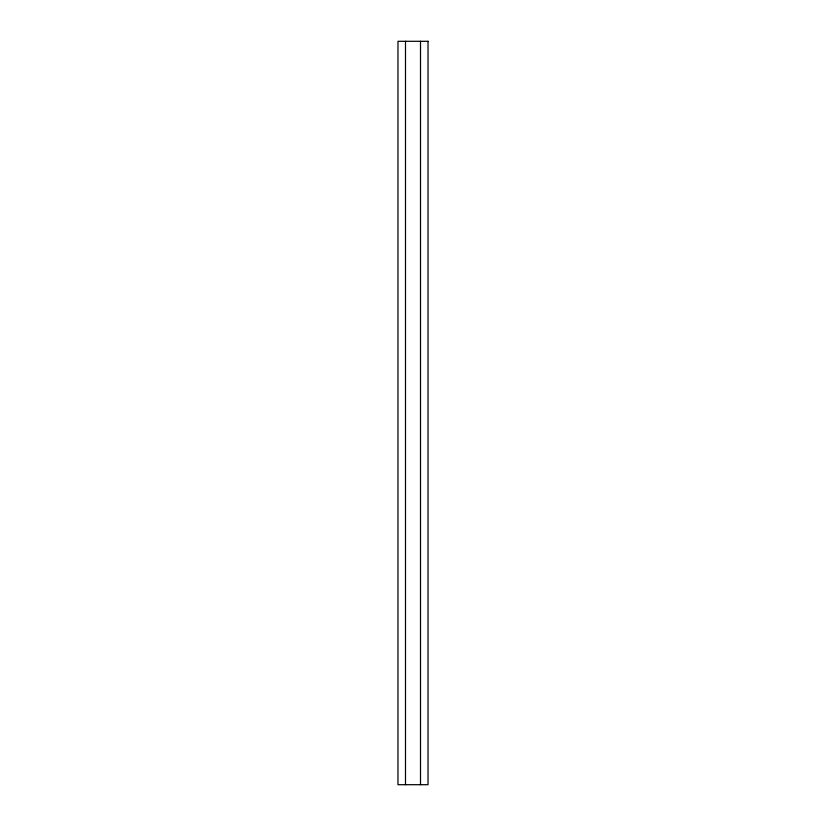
<?xml version="1.0" encoding="UTF-8"?>
<svg xmlns="http://www.w3.org/2000/svg" width="826" height="826" viewBox="0 0 826 826"><rect width="100%" height="100%" fill="white"/><g stroke="black" fill="none" stroke-linecap="round" stroke-linejoin="round"><path stroke-width="1.24" d="M420.506 41.3L420.506 784.7M405.494 41.3L405.494 784.7M428.023 41.3L397.977 41.3L397.977 784.7L428.023 784.7L428.023 41.3"/></g></svg>
